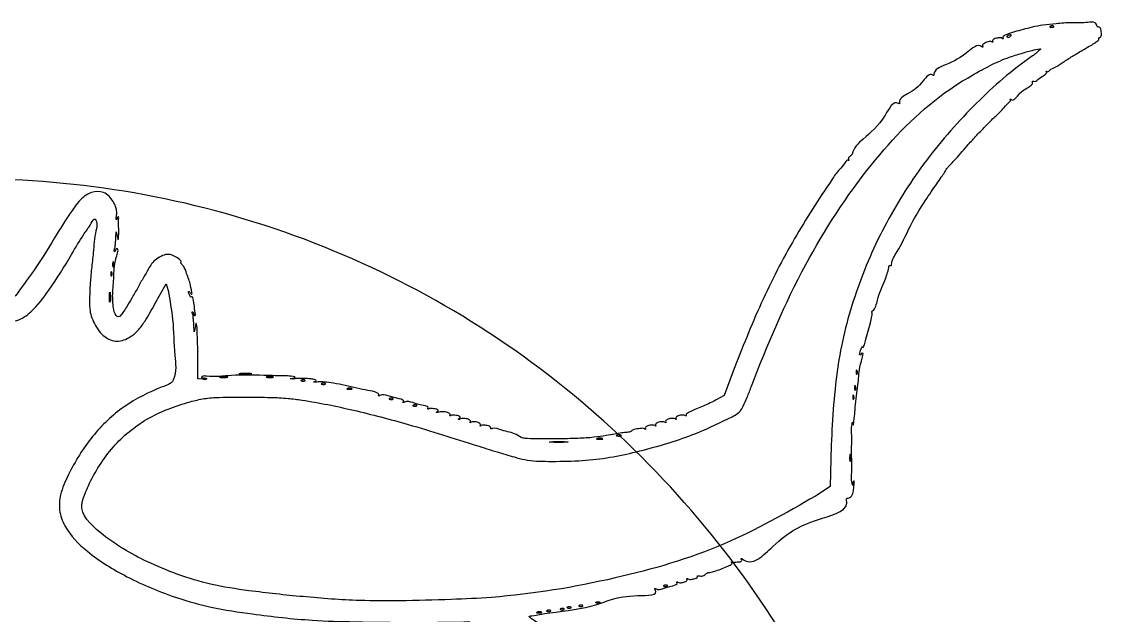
# Model space of a CAD drawing. Extents: x 50 to 278, y 42 to 276.
# Drawn here: x 164.3 to 278.3, y 212.8 to 275.5 of the extents above; entities that cross this region are included whole.
import ezdxf

# ---------------------------------------------------------------- set-up
doc = ezdxf.new("R2010")
doc.units = 0
doc.layers.get('0').update_dxf_attribs({"linetype": 'CONTINUOUS'})

msp = doc.modelspace()

# ---------------------------------------------------------------- linework, layer by layer
at = {"color": 7}
for p, q in [((273.127523, 275.066413), (273.127523, 275.066413)), ((268.693159, 274.125904), (268.693159, 274.125904)), ((271.797357, 272.643822), (271.797357, 272.643822)), ((174.260682, 252.755633), (174.284452, 253.307019)), ((174.284452, 253.307019), (174.416228, 252.689487)), ((173.963026, 250.139253), (173.963026, 250.139253)), ((173.76562, 249.101591), (173.76562, 249.101591)), ((178.380842, 245.688879), (179.573534, 247.809163)), ((179.573534, 247.809163), (179.760086, 247.119283)), ((173.608008, 246.944616), (173.608008, 246.944616)), ((173.650383, 246.823693), (173.649865, 246.823693)), ((182.51134, 242.725236), (182.485501, 243.430618)), ((182.643116, 243.342253), (182.51134, 242.725236)), ((182.911832, 237.787037), (182.911832, 239.550752)), ((187.986974, 238.384932), (187.986974, 238.384932)), ((239.420011, 238.580787), (238.487252, 236.023835)), ((252.460559, 238.696024), (252.460559, 238.696024)), ((183.448235, 237.752414), (182.911832, 237.787037)), ((185.660501, 238.030949), (185.660501, 238.030949)), ((190.51292, 238.030433), (190.51292, 238.030433)), ((194.074976, 237.677481), (194.074976, 237.677481)), ((196.221099, 237.324532), (196.221099, 237.324532)), ((198.918608, 236.794331), (198.918608, 236.794331)), ((238.487252, 236.023835), (237.616503, 235.542212)), ((252.102959, 236.050709), (252.102959, 236.050709)), ((252.299846, 237.08837), (252.299846, 237.08837)), ((203.375183, 235.737548), (203.375183, 235.737548)), ((205.878906, 235.032166), (205.878906, 235.032166)), ((225.367122, 231.504215), (225.367122, 231.504215)), ((227.356149, 231.856132), (227.356149, 231.856132)), ((221.077978, 231.154367), (221.077978, 231.154367)), ((221.861909, 231.126461), (221.861909, 231.125945)), ((249.770799, 230.777645), (249.65918, 226.414087)), ((251.771711, 229.790109), (251.771711, 229.790109)), ((249.65918, 226.414087), (248.120773, 225.38676)), ((232.349125, 215.984233), (232.349125, 215.984233)), ((220.008275, 213.339434), (220.008275, 213.339434)), ((221.439198, 213.515649), (221.439198, 213.515649)), ((222.154398, 213.692383), (222.154398, 213.692383)), ((223.406518, 213.868601), (223.406518, 213.868601)), ((225.19504, 214.221034), (225.19504, 214.221034)), ((225.340251, 214.173491), (225.340251, 214.172975)), ((218.949942, 213.162182), (218.949942, 213.162182))]:
    msp.add_line(p, q, dxfattribs=at)
for points, knots in [([(174.416228, 252.689487), (174.444784, 252.596147), (174.516287, 252.362426), (174.552989, 253.131041), (174.568834, 253.662898), (174.51057, 254.214585), (174.572095, 254.991944), (174.361699, 254.797485), (174.327296, 254.505108), (174.249097, 254.80355), (174.352931, 255.076434), (174.352652, 255.54537), (174.228541, 256.032395), (173.854065, 256.746594), (173.07678, 257.629152), (171.493757, 257.568331), (170.460201, 256.712434), (169.663081, 255.623704), (168.899695, 254.485808), (167.618962, 252.406762), (166.048438, 249.744131), (164.56501, 247.846868), (163.295968, 245.968305), (162.212001, 247.243012), (161.567007, 248.802239), (160.91529, 250.504614), (160.492564, 251.850383), (160.270604, 252.269469), (160.159891, 252.608909), (160.0157, 252.581544), (160.020944, 252.714322), (160.134428, 253.163611), (159.604174, 254.433897), (159.092926, 255.967514), (158.47597, 257.632809), (157.347807, 258.596082), (155.978103, 258.805471), (154.874485, 258.261121), (154.202342, 257.499952), (153.79812, 256.900208), (153.682193, 256.386763), (153.782321, 256.192652), (153.762153, 256.082313), (153.646964, 256.152019), (153.51338, 255.909218), (153.391413, 255.602468), (153.178842, 254.883665), (153.124793, 254.44515), (152.850268, 253.498893), (153.143817, 253.733184), (153.18606, 253.849286), (153.304108, 253.90161), (153.31566, 253.772157), (153.27698, 253.666354), (153.184901, 253.533957), (153.028968, 253.440262), (152.870286, 253.268395), (152.750903, 253.006692), (152.673307, 252.670929), (152.612752, 252.45987), (152.641513, 252.175584), (152.774744, 252.357038), (152.819454, 252.439481), (152.944718, 252.49452), (152.959448, 252.361437), (152.914092, 252.250781), (152.811914, 252.114111), (152.647736, 252.016725), (152.484069, 251.85319), (152.383193, 251.598473), (152.346955, 251.310834), (152.326252, 251.05203), (152.301359, 250.849479), (152.204043, 250.74237), (152.080548, 250.644605), (151.991532, 250.419923), (151.873315, 250.112012), (151.718353, 249.722385), (151.50726, 249.310508), (151.259742, 248.932313), (151.087367, 248.627467), (150.918225, 248.422693), (150.955869, 248.290609), (150.912851, 248.17667), (150.715739, 248.086266), (150.465398, 247.898419), (150.13473, 247.736028), (149.802671, 247.642414), (149.394229, 247.66532), (148.899955, 248.141974), (148.105797, 248.77167), (147.144889, 249.696216), (146.179469, 250.61183), (145.388067, 251.302391), (144.756579, 251.858772), (144.050179, 252.058741), (143.252288, 251.89457), (142.586381, 251.337461), (142.045659, 250.65654), (141.673018, 250.066012), (141.532558, 249.606751), (141.642418, 249.435223), (141.611639, 249.347607), (141.191259, 249.313382), (140.998787, 247.943452), (140.559241, 246.46099), (140.382529, 244.42113), (140.543865, 242.531369), (140.769498, 240.827823), (141.039495, 239.547369), (141.230761, 238.769055), (141.265632, 238.472205), (141.261205, 238.115447), (140.570669, 238.159842), (139.740433, 238.052266), (137.953998, 238.136931), (135.483029, 237.969222), (134.442336, 238.068434), (132.595521, 237.598359), (133.008871, 237.409923), (132.687483, 237.40611), (132.007441, 237.54659), (129.522981, 237.058147), (125.846433, 236.181797), (122.199711, 235.324736), (120.2662, 234.609067), (119.856603, 234.509466), (119.864814, 234.300637), (120.033832, 234.236791), (119.876009, 234.192819), (119.647513, 234.326053), (119.180922, 234.287628), (118.77889, 234.271239), (118.481401, 234.003701), (118.610763, 233.881411), (118.537872, 233.828033), (118.450367, 233.915671), (118.284207, 233.934477), (118.056008, 233.941035), (117.798094, 233.883974), (117.584922, 233.858924), (117.426998, 233.702166), (117.549031, 233.600519), (117.720291, 233.53766), (117.606785, 233.457095), (117.376377, 233.632973), (116.979907, 233.565536), (116.599352, 233.553047), (116.339331, 233.293763), (116.464713, 233.176073), (116.391575, 233.123136), (116.304354, 233.210879), (116.137824, 233.22943), (115.909542, 233.235769), (115.65159, 233.178558), (115.438285, 233.153645), (115.280789, 232.996652), (115.402885, 232.895196), (115.574161, 232.83228), (115.460668, 232.75171), (115.230242, 232.927507), (114.833198, 232.861426), (114.454147, 232.844928), (114.190507, 232.592403), (114.32198, 232.464966), (114.233024, 232.422511), (113.915936, 232.728326), (112.918466, 232.1245), (111.806991, 232.117662), (110.973195, 231.500841), (110.106408, 231.442983), (108.932327, 231.424808), (107.140958, 231.425892), (105.225249, 231.463197), (103.475543, 231.557085), (102.192676, 231.760983), (101.165863, 231.955196), (100.379931, 232.061115), (99.698922, 232.118358), (99.393647, 232.103387), (99.04123, 232.147305), (99.227242, 232.25116), (99.438197, 232.29383), (99.167908, 232.465029), (98.907255, 232.464208), (98.54091, 232.534945), (98.249474, 232.525274), (98.042518, 232.516171), (97.947926, 232.418798), (97.870133, 232.469397), (98.001787, 232.593757), (97.713525, 232.840418), (97.381937, 232.871914), (97.030845, 232.922736), (96.871219, 232.770474), (96.798278, 232.823468), (96.927404, 232.945336), (96.640837, 233.193789), (96.308475, 233.224491), (95.957534, 233.2757), (95.797889, 233.123422), (95.724957, 233.176424), (95.854064, 233.298244), (95.567488, 233.546635), (95.235058, 233.576882), (94.884378, 233.628489), (94.724638, 233.47578), (94.652081, 233.529011), (94.781425, 233.650574), (94.494404, 233.899022), (94.163946, 233.931574), (93.808411, 233.977204), (93.654426, 233.831666), (93.578363, 233.876324), (93.687355, 233.981423), (93.421004, 234.175029), (93.102536, 234.356638), (92.492405, 234.612303), (91.806153, 234.891925), (91.108376, 235.210135), (90.443234, 235.553151), (89.757925, 235.909596), (89.256922, 236.881762), (88.432234, 239.408991), (86.788476, 243.450169), (84.382287, 248.683459), (82.047167, 252.82779), (80.044196, 256.459673), (78.639703, 257.604056), (77.956431, 259.754117), (77.540176, 259.396277), (77.485438, 259.457172), (77.694692, 259.67902), (77.13367, 260.247398), (76.808359, 260.759406), (76.39223, 261.349384), (76.111178, 261.329965), (76.058358, 261.394863), (76.432944, 261.789828), (74.85288, 262.928326), (74.224192, 263.580001), (73.353029, 265.423461), (72.884631, 265.038118), (72.837811, 265.105243), (73.348257, 265.680202), (70.717014, 266.956442), (69.661466, 268.19033), (68.260582, 269.925779), (67.539867, 269.831511), (67.472273, 269.892516), (67.443542, 270.26933), (66.35768, 270.709461), (65.243473, 271.631826), (63.965919, 272.332482), (63.099856, 272.735002), (62.726293, 272.839034), (62.456156, 272.912617), (62.355805, 272.807521), (62.27936, 272.852563), (62.412392, 272.990772), (62.116873, 273.263138), (61.798147, 273.373071), (61.433725, 273.483178), (61.27576, 273.332846), (61.208119, 273.388829), (61.334689, 273.507511), (61.049954, 273.758418), (60.715687, 273.786516), (60.367857, 273.841497), (60.204745, 273.685213), (60.13426, 273.742931), (60.295957, 273.898345), (59.615236, 274.256625), (58.769555, 274.471762), (57.324842, 274.890432), (55.886123, 275.166184), (54.495979, 275.31396), (53.21156, 275.382507), (52.170266, 275.417593), (51.516295, 275.440475), (51.145066, 275.440529), (50.988619, 275.440552)], [0, 0, 0, 0, 0.210344, 0.526695, 1.379539, 2.249313, 2.623222, 2.753594, 2.986631, 3.068036, 3.463738, 3.945651, 4.409586, 4.9676, 6.371051, 7.628519, 9.275965, 10.218737, 11.68963, 13.373144, 17.600527, 20.491864, 21.751558, 22.643206, 24.500614, 27.228344, 28.036447, 28.60619, 28.822916, 28.876348, 28.962892, 29.112867, 30.415909, 32.616093, 34.238877, 35.596807, 36.861905, 38.163822, 39.100202, 39.872036, 40.378124, 40.498551, 40.56029, 40.626143, 40.786078, 41.192892, 41.77657, 42.821119, 43.257041, 43.46024, 43.607374, 43.671072, 43.754047, 43.88536, 44.04459, 44.212543, 44.428916, 44.732685, 45.073442, 45.41621, 45.528234, 45.673197, 45.829242, 45.898317, 45.983978, 46.118407, 46.288136, 46.471981, 46.690103, 46.967932, 47.275235, 47.554695, 47.759459, 47.858257, 47.98005, 48.227995, 48.556986, 48.981319, 49.480016, 49.947931, 50.32095, 50.570695, 50.656887, 50.709273, 50.921562, 51.257638, 51.669501, 52.010487, 52.28836, 52.850051, 53.962337, 55.388557, 56.82332, 57.957387, 58.547212, 59.328037, 60.058959, 60.899314, 61.874723, 62.640859, 63.063039, 63.154324, 63.220396, 63.297486, 64.299122, 66.362702, 68.585539, 70.177288, 72.091798, 73.715714, 74.128823, 74.463875, 74.656679, 75.061782, 76.042182, 77.491625, 80.353982, 82.559153, 83.144391, 83.258661, 83.390613, 83.736299, 85.898546, 90.072739, 95.819696, 96.419075, 96.721043, 96.84649, 96.964648, 97.018224, 97.21394, 97.78511, 98.294716, 98.546339, 98.631493, 98.668679, 98.762543, 98.933077, 99.173831, 99.442181, 99.717591, 99.832278, 99.983931, 100.126735, 100.161123, 100.337228, 100.848328, 101.31405, 101.552979, 101.638013, 101.675051, 101.768968, 101.939599, 102.1806, 102.449101, 102.724385, 102.838914, 102.990662, 103.133462, 103.16785, 103.343952, 103.8552, 104.321099, 104.559972, 104.647102, 104.686455, 104.794633, 105.804157, 107.440663, 108.279208, 108.738599, 110.010212, 111.821783, 114.102118, 115.764045, 117.068088, 118.003377, 118.878596, 119.506196, 119.906296, 120.063602, 120.185377, 120.371781, 120.492936, 120.888343, 121.256946, 121.571091, 121.770772, 121.868969, 121.906555, 121.992448, 122.241369, 122.703334, 123.121793, 123.215651, 123.252839, 123.337999, 123.587035, 124.049071, 124.46751, 124.561381, 124.598561, 124.68372, 124.932642, 125.394608, 125.813069, 125.906804, 125.943796, 126.029011, 126.278046, 126.740081, 127.158522, 127.251125, 127.288325, 127.367283, 127.553506, 128.006076, 128.65812, 129.443828, 130.264133, 130.942576, 131.709154, 132.506295, 134.112096, 139.750536, 145.555646, 151.268765, 154.419328, 157.132079, 158.302312, 158.383061, 158.418142, 158.501518, 159.109713, 160.138348, 160.800485, 160.886774, 160.937843, 161.004324, 162.267197, 164.571541, 165.85545, 165.93283, 165.968322, 166.05467, 167.872118, 171.197951, 173.130031, 173.209233, 173.283987, 173.37151, 174.300446, 176.178217, 178.033283, 178.582811, 179.012921, 179.243222, 179.33705, 179.374576, 179.453766, 179.743521, 180.240412, 180.645715, 180.735126, 180.771814, 180.856255, 181.105289, 181.567326, 181.98577, 182.080232, 182.117235, 182.206148, 182.554308, 183.629892, 185.550194, 186.706928, 188.089871, 189.721191, 190.570556, 191.214855, 191.684161, 191.684161, 191.684161, 191.684161]), ([(234.856465, 103.663956), (234.833512, 103.490053), (234.776927, 103.061315), (234.771628, 104.385755), (234.836242, 105.85387), (234.626012, 109.766036), (235.07475, 111.160429), (234.497172, 113.702752), (234.41449, 112.935112), (234.426268, 114.282022), (234.469438, 115.502967), (234.320506, 119.416671), (234.648943, 120.657716), (234.153247, 123.340283), (234.052035, 122.593634), (234.070296, 123.86039), (234.109503, 125.058356), (233.920001, 128.81592), (234.370723, 130.129111), (233.775259, 132.577598), (233.70591, 131.79827), (233.704908, 133.037068), (233.763697, 134.24187), (233.561494, 137.986639), (234.006809, 139.297713), (233.423373, 141.734104), (233.338796, 140.977354), (233.352402, 142.361821), (233.367093, 143.088582), (233.386223, 145.044222), (233.368411, 146.867818), (233.288074, 148.976364), (233.283257, 150.006532), (233.128627, 151.539175), (233.086608, 150.797572), (232.974584, 150.217227), (233.000163, 151.47594), (233.006757, 152.289499), (233.029097, 154.203683), (233.01186, 156.043727), (232.92362, 158.155782), (232.939668, 159.211891), (232.756007, 160.749172), (232.752233, 159.922661), (232.578544, 159.307348), (232.683108, 161.071517), (232.640414, 162.102899), (232.718672, 164.247193), (232.646903, 166.033799), (232.279179, 167.96344), (231.849065, 170.04909), (231.289542, 171.80191), (231.045958, 172.902853), (230.696375, 173.116471), (230.608837, 173.247022), (230.571479, 173.351706), (230.583379, 173.480678), (230.700996, 173.428229), (230.746542, 173.310999), (231.054713, 173.03881), (230.632967, 174.192647), (230.538279, 174.71485), (230.238388, 175.66796), (230.031848, 176.082859), (229.918824, 176.42709), (229.771524, 176.395456), (229.77509, 176.534195), (229.808798, 176.659474), (229.819821, 176.863609), (229.752182, 177.071309), (229.621323, 177.244258), (229.498633, 177.378488), (229.413913, 177.510957), (229.580535, 178.084183), (228.599829, 179.614492), (227.751773, 182.215659), (226.211032, 185.188052), (224.887704, 187.770996), (224.182131, 188.985658), (223.709747, 189.71429), (223.514503, 189.592356), (223.477202, 189.682895), (223.723533, 190.178895), (222.436977, 191.462942), (221.570643, 192.614443), (221.084963, 194.378249), (220.419853, 194.304706), (220.40295, 194.424532), (220.516744, 194.522219), (220.728592, 194.610745), (221.096553, 194.578892), (221.55171, 194.48477), (222.107758, 194.394575), (222.657968, 194.365665), (223.216037, 194.373391), (223.478476, 194.44012), (223.848156, 194.413061), (223.421539, 194.322921), (224.766059, 193.789827), (225.902297, 194.244308), (228.853371, 193.873483), (231.057071, 194.302028), (232.445319, 193.90774), (232.853912, 194.271064), (232.766552, 194.394028), (232.885046, 194.425784), (232.994528, 194.366), (233.240133, 194.322432), (233.30303, 194.717876), (233.32866, 194.977419), (233.211307, 195.282133), (233.357626, 195.368784), (233.431448, 195.185549), (233.490326, 195.030697), (233.653506, 195.06491), (233.604143, 195.244135), (233.603149, 195.384706), (233.536619, 195.511797), (233.435147, 195.552825), (233.343364, 195.554298), (233.299355, 195.637517), (233.4189, 195.83418), (233.190275, 196.303234), (232.951063, 196.638677), (232.612966, 197.140411), (232.423245, 196.959341), (232.377342, 197.045756), (232.644241, 197.305462), (231.940254, 198.093162), (231.575734, 198.769132), (231.165368, 199.5989), (230.828843, 199.609497), (230.785715, 199.677416), (230.938678, 199.946663), (230.291742, 200.602389), (229.922022, 200.950711), (229.408117, 202.00635), (229.18251, 201.701742), (229.145459, 201.764127), (229.573822, 202.212453), (227.803362, 203.470114), (227.02693, 204.427592), (226.233002, 206.154638), (225.625, 205.976097), (225.603757, 206.051659), (225.888616, 206.42677), (224.137986, 207.370728), (223.176782, 208.778948), (221.52825, 210.076377), (220.394026, 210.912502), (219.688947, 211.40354), (219.030145, 211.838557), (218.448262, 212.208561), (218.14509, 212.436172), (217.763915, 212.701796), (218.461341, 212.762114), (219.008219, 212.909974), (221.390659, 213.21887), (225.237973, 213.667338), (227.322362, 215.044615), (231.71021, 214.838771), (231.111967, 215.605118), (231.209301, 215.633623), (231.441728, 215.407628), (232.218631, 215.682911), (232.678595, 215.83115), (233.64735, 216.071955), (233.441276, 216.302213), (233.515923, 216.346376), (233.670876, 216.201101), (234.02537, 216.246564), (234.356272, 216.279286), (234.643043, 216.527486), (234.5139, 216.649343), (234.586833, 216.702373), (234.742823, 216.553077), (235.088579, 216.608246), (235.435319, 216.638762), (235.694042, 216.817743), (235.656177, 216.971186), (235.795854, 216.973295), (235.923201, 216.938756), (236.129285, 216.928527), (236.33945, 216.994679), (236.515384, 217.123797), (236.650872, 217.244957), (236.776126, 217.333783), (236.929011, 217.300007), (237.203841, 217.359286), (237.665302, 217.512163), (238.273929, 217.717918), (238.841438, 218.011948), (239.211924, 218.100056), (239.384882, 218.368268), (239.191399, 218.385116), (239.307238, 218.467859), (239.565457, 218.389335), (239.884559, 218.446686), (240.309994, 218.440479), (240.343106, 218.666254), (240.234554, 218.757172), (240.314656, 218.822592), (241.398006, 217.809445), (244.683641, 221.335772), (247.096859, 222.609555), (251.782199, 223.913638), (251.370356, 225.10734), (251.470107, 225.174126), (251.669568, 225.166028), (251.989508, 225.415349), (252.174577, 226.015139), (252.145729, 226.355956), (252.245368, 227.064711), (252.023625, 226.842025), (252.096475, 226.310508), (251.860203, 227.159951), (252.015083, 228.070907), (251.883203, 229.836691), (251.98748, 231.677326), (251.879599, 232.477265), (252.037496, 233.359643), (252.110824, 232.693357), (252.240715, 233.692484), (252.25823, 234.197546), (252.379716, 235.431635), (252.488751, 236.495545), (252.746066, 238.018912), (252.63816, 238.853735), (253.291531, 240.603269), (252.907136, 240.43018), (252.765994, 240.133731), (252.786888, 240.659876), (252.915357, 240.864767), (252.968452, 241.102694), (253.110353, 241.199817), (253.094667, 240.960464), (253.322034, 241.441197), (253.387557, 241.808256), (253.677667, 242.739368), (253.905451, 243.599545), (254.01617, 244.2775), (254.137003, 244.682318), (254.056571, 244.832899), (254.079486, 244.917563), (254.49007, 245.158673), (254.66341, 246.49881), (255.34712, 247.888186), (255.802727, 249.127778), (255.865003, 249.667573), (255.923762, 249.772484), (256.011944, 249.760924), (256.080067, 249.724949), (256.14716, 249.785673), (256.168035, 250.340778), (257.046909, 251.581879), (257.92019, 253.592405), (258.931032, 255.387412), (259.739689, 256.640924), (260.312338, 257.501078), (260.885365, 258.318802), (261.358137, 258.999548), (261.68388, 259.461429), (261.833306, 259.743623), (261.924323, 259.931506), (262.103254, 260.116696), (262.395425, 260.432949), (262.851354, 260.920499), (263.45034, 261.598462), (264.183156, 262.451902), (265.057858, 263.425549), (266.045996, 264.452126), (267.003647, 265.419196), (267.891903, 266.215011), (268.297864, 266.813172), (268.75591, 267.131659), (268.66569, 267.302528), (268.722036, 267.346234), (268.945251, 267.05251), (269.691606, 268.006744), (270.197148, 268.367168), (271.138319, 268.872349), (271.015071, 269.19905), (271.072653, 269.243965), (271.262364, 269.106601), (271.732188, 269.508454), (272.022185, 269.720868), (272.64693, 270.114499), (272.475294, 270.244184), (272.495429, 270.288036), (272.617166, 270.153278), (272.937844, 270.534566), (273.5146, 270.69694), (274.321582, 271.286838), (275.249468, 271.851353), (276.170168, 272.422212), (276.948149, 272.864515), (277.547864, 273.213654), (277.862533, 273.444427), (278.089695, 273.655921), (278.010132, 273.767525), (278.064521, 273.849385), (278.16543, 273.842946), (278.28387, 273.941595), (278.305391, 274.161233), (278.305066, 274.428836), (278.25385, 274.688507), (278.177064, 274.909538), (278.023617, 274.96365), (277.896117, 274.955482), (277.803331, 275.064424), (277.807882, 275.238928), (277.50359, 275.534957), (276.526155, 275.351681), (275.194956, 275.426501), (273.596621, 275.308334), (272.20276, 275.168003), (270.761172, 274.890082), (269.315586, 274.471968), (268.470505, 274.256087), (267.789165, 273.898051), (267.951219, 273.742434), (267.880483, 273.685198), (267.717838, 273.84156), (267.369571, 273.786492), (267.035455, 273.758424), (266.750683, 273.507502), (266.877295, 273.388825), (266.809644, 273.33285), (266.651687, 273.483177), (266.287164, 273.373021), (265.968635, 273.262391), (265.672857, 272.990847), (265.806048, 272.851787), (265.729619, 272.808225), (265.24129, 273.24249), (263.721692, 271.821917), (262.427184, 271.168867), (260.598864, 270.459984), (260.624158, 269.867721), (260.563084, 269.806552), (260.171714, 270.140574), (259.146639, 268.731923), (258.320563, 268.089234), (256.87158, 267.376982), (257.025102, 266.872212), (256.953602, 266.831975), (256.340578, 267.247124), (255.086256, 264.692093), (253.590347, 263.548626), (252.098322, 262.1498), (251.963645, 261.429213), (251.870433, 261.351275), (251.753534, 261.279083), (251.633591, 261.192207), (251.577559, 261.06175), (251.5963, 260.947255), (251.670235, 260.876294), (251.616944, 260.806868), (251.44931, 260.967537), (251.110555, 260.343948), (250.556497, 259.867272), (248.659107, 257.060435), (245.780499, 252.611084), (242.256668, 245.781861), (240.368925, 240.989679), (239.420011, 238.580787)], [0, 0, 0, 0, 0.370436, 0.913266, 2.324557, 6.555917, 10.045015, 10.556513, 10.805201, 11.352347, 12.57204, 16.635924, 20.102184, 20.690378, 20.916176, 21.439967, 22.594506, 26.564698, 29.935243, 30.429834, 30.699219, 31.191257, 32.333655, 36.305817, 39.674932, 40.169573, 40.412208, 40.975882, 42.218764, 44.044354, 46.135532, 48.040116, 49.883326, 50.407943, 50.992566, 51.235075, 51.799001, 53.042014, 54.867469, 56.958398, 58.862853, 60.755523, 61.24195, 61.924888, 62.101911, 62.925762, 64.565836, 67.036765, 68.60096, 70.0559, 72.899614, 74.909154, 75.800775, 75.96289, 76.118401, 76.248716, 76.331769, 76.395332, 76.542387, 76.754542, 77.264367, 78.563257, 79.376549, 79.948685, 80.165765, 80.222437, 80.311836, 80.467111, 80.668683, 80.893204, 81.113437, 81.307764, 81.454628, 81.544053, 83.03222, 86.33089, 90.032456, 93.113897, 94.580228, 94.98675, 95.057032, 95.111134, 95.216053, 96.679872, 99.222621, 100.676037, 100.783947, 100.845169, 100.977706, 101.191043, 101.533852, 102.049043, 102.601612, 103.207343, 103.739874, 104.151399, 104.277099, 104.45088, 104.776357, 106.67459, 109.788478, 112.572983, 113.632555, 113.811771, 113.890042, 113.954319, 114.086237, 114.298726, 114.539592, 115.050787, 115.252952, 115.306057, 115.48638, 115.676446, 115.732068, 115.912581, 116.069939, 116.199439, 116.303411, 116.387865, 116.454447, 116.540439, 117.027574, 117.748232, 118.164494, 118.253894, 118.292844, 118.400104, 119.194943, 120.544067, 121.359078, 121.434545, 121.491801, 121.563039, 122.283992, 123.506426, 124.165648, 124.235654, 124.260055, 124.343612, 125.797011, 128.366459, 129.827646, 129.887574, 129.932591, 130.016251, 131.215243, 133.772711, 136.301212, 137.115827, 138.035568, 138.861759, 139.521718, 140.0058, 140.211464, 140.523047, 141.32209, 142.437663, 147.353833, 151.892485, 153.833395, 153.91612, 153.958224, 154.074225, 154.813861, 155.889267, 156.432586, 156.511145, 156.548233, 156.640681, 157.059121, 157.521156, 157.770191, 157.855351, 157.892539, 157.986404, 158.391808, 158.864837, 159.103472, 159.16288, 159.252421, 159.40897, 159.613349, 159.840416, 160.061721, 160.256268, 160.401906, 160.484013, 160.708899, 161.232499, 161.946031, 162.649822, 163.077033, 163.20118, 163.312099, 163.357363, 163.522498, 164.104961, 164.40283, 164.563766, 164.66775, 164.706413, 164.816794, 168.306337, 174.327118, 177.546435, 177.626, 177.713253, 177.844351, 178.227568, 178.809877, 179.529122, 179.868724, 179.92433, 180.374377, 180.583491, 181.788293, 183.734994, 185.681494, 186.885783, 187.093262, 187.387633, 187.719453, 188.742535, 189.853038, 191.064622, 192.115587, 194.185803, 195.019999, 195.13619, 195.365366, 195.610486, 196.089556, 196.285111, 196.350508, 196.468565, 196.623104, 197.248203, 198.214417, 199.230178, 199.985425, 200.32022, 200.403191, 200.477683, 200.555403, 201.782869, 204.015298, 205.454801, 205.595063, 205.689971, 205.763543, 205.836103, 205.900835, 205.991019, 207.463557, 210.244006, 212.659321, 213.608112, 214.721491, 215.758774, 216.60293, 217.209984, 217.449898, 217.561183, 217.833887, 218.211971, 218.858167, 219.833519, 220.927013, 222.231854, 223.762399, 225.188403, 226.357636, 227.21547, 227.582184, 227.654906, 227.687419, 227.754309, 228.517383, 229.900978, 230.704481, 230.772571, 230.814628, 230.882859, 231.379797, 232.185831, 232.628807, 232.68417, 232.700145, 232.746912, 233.04436, 233.763081, 234.751417, 235.90808, 237.067449, 237.978946, 238.622839, 239.083853, 239.278791, 239.363131, 239.431407, 239.521534, 239.643612, 239.850498, 240.149781, 240.450912, 240.659466, 240.793345, 240.907318, 241.026201, 241.168692, 241.411529, 242.158356, 243.893547, 245.537619, 246.925053, 248.084164, 250.004494, 251.080154, 251.428412, 251.5172, 251.554051, 251.648561, 252.067029, 252.529065, 252.778092, 252.862545, 252.899229, 252.988639, 253.393949, 253.890944, 254.180816, 254.259895, 254.297292, 254.391186, 255.968162, 258.673685, 260.259129, 260.350597, 260.404497, 260.468715, 261.649166, 263.807625, 265.050604, 265.122659, 265.171211, 265.252224, 267.136619, 270.580714, 272.542663, 272.613672, 272.732394, 272.884781, 273.035484, 273.166017, 273.285446, 273.375492, 273.412182, 273.4955, 273.878052, 274.832061, 276.167355, 283.516199, 291.210112, 298.986681, 298.986681, 298.986681, 298.986681]), ([(273.127523, 275.066413), (273.1473, 275.064928), (273.1845, 275.062135), (273.233286, 275.045257), (273.280388, 275.022835), (273.292005, 274.943059), (273.162708, 274.927847), (273.042455, 274.92935), (272.919753, 274.912382), (272.81745, 274.995283), (272.929211, 275.031835), (272.993047, 275.054179), (273.06211, 275.066182), (273.106102, 275.066338), (273.127523, 275.066413)], [0, 0, 0, 0, 0.059078, 0.111124, 0.155773, 0.208148, 0.298819, 0.456833, 0.610455, 0.663326, 0.759462, 0.82884, 0.896926, 0.961546, 0.961546, 0.961546, 0.961546]), ([(268.693159, 274.125904), (268.716574, 274.129929), (268.754652, 274.136475), (268.794338, 274.081358), (268.748827, 274.00889), (268.686386, 273.936975), (268.585344, 273.872856), (268.47402, 273.845671), (268.284417, 273.854401), (268.39859, 274.048334), (268.524884, 274.071997), (268.627175, 274.110199), (268.66132, 274.120099), (268.683064, 274.124064), (268.693159, 274.125904)], [0, 0, 0, 0, 0.065203, 0.106038, 0.171561, 0.289122, 0.407015, 0.509695, 0.668853, 0.768814, 1.02007, 1.060298, 1.095803, 1.12657, 1.12657, 1.12657, 1.12657]), ([(248.120773, 225.38676), (244.964737, 223.578232), (238.307421, 219.763337), (226.638467, 216.416996), (216.904615, 214.788168), (209.272844, 214.424082), (204.630061, 214.315782), (199.406397, 214.304006), (194.094713, 214.729008), (188.837039, 215.282237), (183.248433, 216.137354), (177.749506, 218.183742), (173.292705, 220.741273), (170.390301, 223.510977), (170.773215, 225.072043), (171.016385, 225.711691), (171.877446, 227.69982), (173.729869, 230.675017), (177.497843, 233.800527), (180.995802, 235.086675), (183.602174, 235.733471), (185.58771, 235.850443), (187.918422, 235.836561), (190.336255, 235.828314), (192.308827, 235.746967), (195.241867, 235.353913), (199.489763, 234.475499), (205.636705, 232.869463), (210.657274, 231.263398), (214.38425, 230.078687), (216.07862, 229.583891), (217.85909, 229.093189), (220.153335, 229.036853), (223.036333, 229.077728), (226.031123, 229.36357), (228.90174, 229.974605), (231.702449, 230.700089), (234.383218, 231.562949), (236.824684, 232.530708), (238.670893, 233.493913), (240.081463, 234.104538), (240.557132, 235.017575), (240.948603, 235.887444), (242.865904, 241.003939), (246.525349, 249.603136), (253.357118, 260.136551), (259.441634, 266.500407), (263.951901, 269.464466), (266.149195, 270.698521), (268.0826, 271.614247), (269.674956, 272.104949), (270.823575, 272.454818), (271.529642, 272.591861), (271.797357, 272.643822)], [0, 0, 0, 0, 10.877248, 22.944376, 36.153786, 40.411232, 45.853395, 50.088358, 56.073449, 61.829407, 65.935787, 73.06606, 78.891291, 82.445187, 82.887487, 83.625825, 84.505884, 89.381698, 93.981284, 98.911417, 100.421995, 102.022768, 104.856031, 107.419538, 109.275912, 110.772867, 116.291046, 122.276365, 129.825651, 132.102216, 134.005755, 135.125401, 137.62823, 140.831175, 143.794401, 146.628903, 149.628238, 152.467298, 155.087331, 157.448551, 158.84339, 159.438612, 160.471474, 161.724053, 175.800578, 188.424136, 199.244736, 201.849475, 204.591158, 206.804943, 208.246813, 209.585696, 210.403392, 210.403392, 210.403392, 210.403392]), ([(271.797357, 272.643822), (271.813877, 272.644236), (271.840744, 272.644909), (271.876949, 272.646015), (271.929109, 272.579437), (271.664423, 272.423212), (271.464165, 272.191669), (268.955099, 270.473882), (264.973925, 266.979052), (259.708799, 261.021262), (255.414197, 254.300526), (252.229228, 247.048837), (250.216706, 239.103366), (249.923896, 233.636177), (249.770799, 230.777645)], [0, 0, 0, 0, 0.050865, 0.082717, 0.098954, 0.285622, 0.687492, 1.222004, 8.971096, 17.016866, 24.805322, 32.850153, 40.671714, 49.242473, 49.242473, 49.242473, 49.242473]), ([(258.992058, 158.898198), (257.797262, 147.206735), (255.42477, 123.99113), (237.018101, 93.311351), (210.067624, 70.50174), (176.694533, 58.404283), (141.28192, 58.404283), (107.955571, 70.50174), (80.818465, 93.311351), (63.105225, 123.99113), (56.920648, 158.898198), (63.105225, 193.805267), (80.818465, 224.485046), (107.955571, 247.294657), (141.28192, 259.392114), (176.694533, 259.392114), (210.067624, 247.294657), (237.018101, 224.485046), (255.42477, 193.805267), (257.797262, 170.589662), (258.992058, 158.898198)], [0, 0, 0, 0, 34.896412, 69.293401, 104.189813, 139.086225, 173.483215, 208.379627, 243.276039, 277.673028, 312.56944, 347.465852, 381.862841, 416.759253, 451.655665, 486.052655, 520.949067, 555.845479, 590.242468, 625.13888, 625.13888, 625.13888, 625.13888]), ([(156.295886, 256.146639), (156.328611, 256.12763), (156.431551, 256.067837), (156.52565, 255.81758), (156.753704, 255.35701), (157.070177, 254.429705), (157.557037, 253.049952), (158.446509, 250.314123), (159.495319, 247.26595), (161.238172, 244.125612), (163.76493, 243.654791), (165.67583, 245.079475), (167.504759, 247.541372), (169.208508, 250.247623), (170.693597, 252.853452), (171.399769, 253.776572), (172.018844, 254.816745), (172.356349, 254.118987), (171.985404, 252.994215), (171.917765, 251.290542), (171.665198, 249.408706), (171.538631, 247.848129), (171.474322, 246.446677), (171.458766, 245.339494), (171.613216, 244.370493), (172.119267, 243.344655), (172.855668, 242.188337), (174.400719, 241.552736), (175.672291, 242.08687), (176.643851, 242.865258), (177.485116, 244.084449), (178.033663, 245.067009), (178.380842, 245.688879)], [0, 0, 0, 0, 0.111469, 0.350641, 0.757632, 1.680429, 3.26328, 5.164082, 10.278385, 13.151724, 15.278019, 17.006465, 19.984327, 24.449626, 26.869828, 28.357344, 28.937753, 29.201255, 30.212976, 32.520933, 34.23897, 35.923803, 37.212258, 38.448423, 39.243601, 40.123037, 41.866923, 43.245694, 44.720206, 45.734353, 46.976016, 49.116776, 49.116776, 49.116776, 49.116776]), ([(182.485501, 243.430618), (182.479317, 243.569053), (182.466988, 243.845057), (182.411261, 244.230504), (182.410803, 244.552919), (182.262166, 244.773714), (182.391798, 244.921726), (182.456035, 244.64337), (182.496255, 244.412622), (182.690034, 244.513287), (182.549968, 244.93742), (182.582053, 245.498347), (182.44726, 245.971979), (182.359274, 246.469368), (182.112518, 246.366349), (182.036582, 246.702374), (181.901485, 246.849516), (181.952207, 247.033855), (182.049226, 246.956603), (182.118715, 246.873272), (182.162765, 246.705664), (182.321503, 246.727136), (182.199329, 247.249646), (182.110022, 247.910537), (181.711624, 248.909823), (181.457345, 249.664028), (181.185061, 249.890969), (181.104911, 249.996196), (181.175501, 250.172863), (180.883312, 250.497707), (180.448757, 250.74078), (179.819775, 251.000845), (179.150218, 250.801991), (178.527508, 250.46148), (178.024427, 249.96122), (177.628004, 249.265991), (177.132004, 248.432345), (176.560378, 247.392356), (175.968667, 246.343748), (175.458138, 245.468054), (175.034987, 244.833964), (174.783427, 244.461999), (174.477618, 244.265401), (174.095912, 244.60916), (173.961795, 245.47038), (173.857371, 246.822776), (174.12589, 248.738337), (173.977461, 249.854671), (174.647378, 251.615011), (174.170165, 251.466225), (174.172569, 251.114206), (174.041493, 251.35594), (174.18298, 251.610608), (174.190973, 251.996967), (174.240019, 252.378303), (174.254121, 252.635821), (174.260682, 252.755633)], [0, 0, 0, 0, 0.416498, 0.830388, 1.152889, 1.419143, 1.453429, 1.678071, 1.920179, 1.9735, 2.250811, 2.965708, 3.744161, 3.967389, 4.07655, 4.376377, 4.68577, 4.74352, 4.813215, 4.95284, 5.141207, 5.192664, 5.362622, 6.328945, 7.634455, 8.445763, 8.604086, 8.721681, 8.797215, 9.13265, 9.806409, 10.404743, 11.068074, 11.806373, 12.536691, 13.155405, 14.201393, 15.448875, 16.71518, 17.810563, 18.498753, 18.97898, 19.202422, 19.444096, 20.300083, 21.772628, 23.591291, 25.650289, 26.578321, 26.708477, 26.984323, 27.034595, 27.401714, 27.779953, 28.193624, 28.553541, 28.553541, 28.553541, 28.553541]), ([(173.963026, 250.139253), (173.966943, 250.136745), (173.976673, 250.130516), (173.987625, 250.112031), (174.01486, 250.053716), (174.037917, 249.943889), (174.031846, 249.789627), (174.024885, 249.67974), (173.942797, 249.563637), (173.906121, 249.735088), (173.904802, 249.850413), (173.91604, 249.998509), (173.915313, 250.104982), (173.952439, 250.131648), (173.963026, 250.139253)], [0, 0, 0, 0, 0.013808, 0.034293, 0.062773, 0.207821, 0.366169, 0.511215, 0.579338, 0.664814, 0.857008, 1.010966, 1.105833, 1.14368, 1.14368, 1.14368, 1.14368]), ([(173.76562, 249.101591), (173.771742, 249.09842), (173.787907, 249.090045), (173.805169, 249.058838), (173.835956, 248.994316), (173.861455, 248.891838), (173.855289, 248.778685), (173.832145, 248.678923), (173.733825, 248.661549), (173.718173, 248.790093), (173.710104, 248.895901), (173.723897, 249.003372), (173.728809, 249.078308), (173.756768, 249.095992), (173.76562, 249.101591)], [0, 0, 0, 0, 0.020356, 0.053757, 0.102604, 0.237731, 0.359251, 0.454244, 0.507121, 0.596803, 0.752663, 0.859953, 0.925424, 0.955757, 0.955757, 0.955757, 0.955757]), ([(179.760086, 247.119283), (179.951413, 246.087973), (180.373757, 243.811405), (180.361615, 240.711009), (180.703696, 238.389076), (180.171746, 237.383024), (179.718415, 237.136158), (177.960984, 236.486356), (174.990368, 234.998206), (171.585652, 231.751883), (169.563536, 228.411638), (168.366813, 225.757027), (168.188896, 223.846478), (169.030148, 221.614155), (171.505363, 219.111127), (175.608823, 216.628061), (180.066864, 214.761414), (184.542753, 213.524636), (189.311901, 212.824066), (194.366434, 212.236363), (200.2014, 212.079168), (205.763707, 212.008825), (209.829289, 212.074242), (211.669252, 212.103848)], [0, 0, 0, 0, 3.130062, 6.909463, 9.445139, 9.775682, 10.231079, 10.936183, 15.44753, 20.033568, 24.855445, 27.08859, 28.715374, 30.461844, 34.054112, 39.018362, 44.809843, 48.490606, 52.92104, 59.253465, 63.745159, 70.4224, 75.942608, 75.942608, 75.942608, 75.942608]), ([(173.649865, 246.823693), (173.661774, 246.724668), (173.686229, 246.521331), (173.670438, 246.2146), (173.685232, 246.020261), (173.587831, 245.796651), (173.579834, 246.186677), (173.569032, 246.368611), (173.577768, 246.663948), (173.580424, 246.835087), (173.601362, 246.918228), (173.608008, 246.944616)], [0, 0, 0, 0, 0.300885, 0.617832, 0.884896, 0.971753, 1.148864, 1.539078, 1.801072, 1.97597, 2.057289, 2.057289, 2.057289, 2.057289]), ([(173.608008, 246.944616), (173.612681, 246.944666), (173.632499, 246.94488), (173.635279, 246.884022), (173.644388, 246.847638), (173.650383, 246.823693)], [0, 0, 0, 0, 0.013039, 0.055292, 0.136632, 0.136632, 0.136632, 0.136632]), ([(182.911832, 239.550752), (182.909079, 239.908484), (182.903471, 240.637117), (182.888398, 241.648181), (182.829521, 242.637799), (182.852666, 243.145659), (182.722085, 243.764543), (182.672253, 243.498061), (182.643116, 243.342253)], [0, 0, 0, 0, 1.069592, 2.178557, 3.08709, 3.877866, 4.094654, 4.399854, 4.399854, 4.399854, 4.399854]), ([(187.986974, 238.384932), (187.922629, 238.384579), (187.79588, 238.383884), (187.601564, 238.371981), (187.460245, 238.364385), (187.194511, 238.312995), (187.628246, 238.279129), (187.927546, 238.282375), (188.212224, 238.289731), (188.687643, 238.296792), (188.476151, 238.36775), (188.349752, 238.36975), (188.17139, 238.38391), (188.050054, 238.384583), (187.986974, 238.384932)], [0, 0, 0, 0, 0.194907, 0.383934, 0.557076, 0.708877, 0.88623, 1.346703, 1.820348, 2.031883, 2.137501, 2.288908, 2.46493, 2.655525, 2.655525, 2.655525, 2.655525]), ([(252.460559, 238.696024), (252.466639, 238.692852), (252.482707, 238.684468), (252.499675, 238.653205), (252.530334, 238.588711), (252.55596, 238.486294), (252.550107, 238.373155), (252.527039, 238.273292), (252.428649, 238.255983), (252.412612, 238.384416), (252.40451, 238.490348), (252.418343, 238.59784), (252.423605, 238.672794), (252.451661, 238.69043), (252.460559, 238.696024)], [0, 0, 0, 0, 0.020242, 0.053498, 0.102288, 0.237445, 0.358958, 0.453889, 0.506894, 0.59667, 0.752538, 0.859842, 0.92538, 0.955819, 0.955819, 0.955819, 0.955819]), ([(237.616503, 235.542212), (237.416336, 235.438424), (236.973894, 235.209016), (236.278939, 234.891633), (235.592844, 234.611625), (234.982929, 234.356217), (234.664425, 234.174856), (234.398068, 233.981393), (234.507035, 233.876314), (234.43097, 233.83166), (234.276997, 233.977218), (233.92145, 233.931565), (233.590992, 233.899031), (233.303976, 233.65057), (233.433315, 233.529021), (233.360768, 233.47578), (233.201014, 233.628487), (232.850348, 233.576878), (232.517912, 233.546634), (232.231341, 233.298246), (232.360445, 233.176422), (232.287506, 233.123425), (232.127873, 233.275703), (231.776896, 233.224455), (231.444647, 233.193896), (231.157866, 232.945172), (231.287199, 232.823635), (231.214644, 232.770401), (231.054909, 232.923078), (230.703974, 232.871727), (230.372388, 232.839771), (230.084109, 232.593722), (230.215728, 232.468612), (230.137422, 232.419162), (229.959582, 232.591443), (229.517078, 232.494656), (229.05528, 232.484231), (228.716373, 232.332219), (228.626924, 232.155738), (228.422074, 232.147848), (228.117195, 232.110584), (227.586106, 232.060983), (226.866153, 231.940717), (225.883767, 231.751482), (224.603505, 231.557732), (222.855234, 231.463449), (220.939584, 231.426619), (219.15163, 231.422629), (217.978168, 231.443695), (217.117959, 231.489282), (216.318508, 232.092686), (215.224788, 232.20694), (214.26614, 232.638128), (213.92061, 232.474416), (213.808111, 232.493395), (213.888429, 232.638204), (213.606483, 232.834687), (213.273493, 232.867347), (212.924039, 232.920683), (212.766979, 232.770459), (212.69404, 232.823477), (212.823179, 232.945322), (212.536618, 233.193823), (212.204185, 233.224306), (211.853489, 233.276096), (211.693705, 233.123321), (211.621193, 233.176621), (211.746534, 233.294069), (211.486337, 233.553567), (211.105618, 233.565561), (210.709073, 233.632994), (210.478617, 233.457102), (210.365111, 233.537659), (210.536485, 233.600588), (210.658451, 233.702164), (210.501141, 233.859449), (210.287703, 233.884543), (210.029717, 233.941451), (209.801446, 233.934818), (209.634931, 233.916251), (209.547695, 233.828532), (209.474571, 233.881424), (209.60415, 234.003825), (209.30679, 234.271253), (208.903325, 234.286618), (208.441174, 234.329354), (208.204008, 234.188857), (208.050583, 234.23895), (208.212976, 234.319366), (208.332134, 234.409152), (208.172794, 234.56468), (207.962229, 234.589521), (207.704227, 234.646106), (207.47668, 234.640323), (207.309725, 234.619822), (207.224313, 234.535952), (207.150181, 234.582516), (207.363315, 234.819594), (206.312135, 235.04316), (205.781988, 235.20205), (204.926885, 235.467827), (204.600766, 235.233497), (204.464225, 235.294193), (204.884384, 235.459453), (203.638071, 235.843487), (203.222261, 235.873642), (202.319909, 236.213458), (202.049643, 235.95029), (201.958593, 235.989568), (202.0925, 236.122559), (201.565586, 236.487825), (200.473779, 236.548937), (198.857439, 237.025011), (197.321087, 237.306345), (196.388859, 237.438914), (195.672554, 237.470417), (195.38186, 237.398554), (195.07429, 237.412693), (195.272241, 237.511752), (195.479185, 237.580289), (195.168205, 237.745459), (194.858207, 237.748543), (194.3395, 237.819661), (193.816716, 237.818508), (193.267401, 237.811094), (192.96576, 237.736698), (192.611274, 237.781232), (192.95312, 237.847815), (193.28566, 237.936353), (192.697104, 238.072024), (191.79586, 238.087757), (189.443435, 238.149674), (186.730801, 238.224439), (184.520254, 237.94244), (183.482519, 238.104712), (183.202301, 237.926336), (183.547888, 237.85131), (183.882718, 237.842579), (183.725073, 237.644996), (183.579296, 237.70156), (183.448235, 237.752414)], [0, 0, 0, 0, 0.676851, 1.496091, 2.281411, 2.933394, 3.385839, 3.571954, 3.650919, 3.688116, 3.780717, 4.199162, 4.661199, 4.910234, 4.995442, 5.032432, 5.12617, 5.544629, 6.006595, 6.255516, 6.340672, 6.377859, 6.471721, 6.890164, 7.352198, 7.601232, 7.68644, 7.723433, 7.81717, 8.235616, 8.69765, 8.946684, 9.032408, 9.070056, 9.168423, 9.659012, 10.305453, 10.613511, 10.686821, 10.870794, 11.146397, 11.653888, 12.444189, 13.346949, 14.651249, 16.326575, 18.592393, 20.404502, 21.677501, 22.13857, 22.944897, 24.527885, 25.542991, 25.667316, 25.731162, 25.796904, 26.038264, 26.507411, 26.917019, 27.010889, 27.048071, 27.133234, 27.382267, 27.844298, 28.262747, 28.356496, 28.393478, 28.478694, 28.717569, 29.18347, 29.694716, 29.870819, 29.905204, 30.048004, 30.199845, 30.31457, 30.589892, 30.858357, 31.099356, 31.269995, 31.363919, 31.400953, 31.485994, 31.737552, 32.246916, 32.817948, 33.018456, 33.069939, 33.197276, 33.345393, 33.459404, 33.732842, 34.00117, 34.241923, 34.412436, 34.505152, 34.542504, 34.622402, 35.188283, 36.350141, 37.232533, 37.419773, 37.459663, 37.596359, 38.132446, 39.365335, 40.226311, 40.335526, 40.375278, 40.461115, 40.70446, 41.75797, 44.209327, 45.46428, 46.456712, 47.100278, 47.454602, 47.57854, 47.709722, 47.900683, 48.040028, 48.479287, 48.970708, 49.546719, 50.085287, 50.53638, 50.644447, 50.879983, 51.140809, 51.364218, 52.114448, 54.454242, 57.88407, 60.5223, 60.969729, 61.062646, 61.335108, 61.634348, 61.673377, 62.020965, 62.020965, 62.020965, 62.020965]), ([(185.660501, 238.030949), (185.702476, 238.030449), (185.782863, 238.029493), (185.898373, 238.014033), (185.985434, 238.010613), (186.110169, 237.93257), (185.797858, 237.928394), (185.601296, 237.919823), (185.396153, 237.914703), (185.117861, 237.957324), (185.300642, 238.007932), (185.399923, 238.017853), (185.531674, 238.029963), (185.617311, 238.030618), (185.660501, 238.030949)], [0, 0, 0, 0, 0.126455, 0.242173, 0.340863, 0.411673, 0.559618, 0.87753, 1.182749, 1.298173, 1.410834, 1.530534, 1.659034, 1.789779, 1.789779, 1.789779, 1.789779]), ([(190.51292, 238.030433), (190.550145, 238.029939), (190.622732, 238.028975), (190.730775, 238.015041), (190.813193, 238.00674), (190.947021, 237.943802), (190.690384, 237.91595), (190.512872, 237.916391), (190.335372, 237.916041), (190.078432, 237.943676), (190.212183, 238.00681), (190.294722, 238.015027), (190.402935, 238.028975), (190.475649, 238.029939), (190.51292, 238.030433)], [0, 0, 0, 0, 0.112417, 0.219202, 0.315114, 0.397741, 0.513695, 0.786246, 1.058913, 1.175113, 1.257622, 1.353668, 1.4607, 1.573251, 1.573251, 1.573251, 1.573251]), ([(194.074976, 237.677481), (194.094755, 237.675996), (194.131958, 237.673204), (194.180743, 237.656318), (194.22781, 237.633936), (194.239461, 237.554238), (194.110055, 237.539414), (193.990003, 237.541008), (193.867359, 237.523811), (193.76534, 237.606598), (193.877178, 237.642814), (193.940846, 237.665247), (194.009735, 237.677253), (194.053601, 237.677406), (194.074976, 237.677481)], [0, 0, 0, 0, 0.059083, 0.111131, 0.15578, 0.208021, 0.298605, 0.456611, 0.610084, 0.6626, 0.758781, 0.828018, 0.895863, 0.960345, 0.960345, 0.960345, 0.960345]), ([(196.221099, 237.324532), (196.240877, 237.323048), (196.27808, 237.320255), (196.326867, 237.303372), (196.373932, 237.280986), (196.385588, 237.201287), (196.256177, 237.186465), (196.136126, 237.188059), (196.013483, 237.170861), (195.911463, 237.253649), (196.023301, 237.289863), (196.08697, 237.312294), (196.155858, 237.324302), (196.199723, 237.324457), (196.221099, 237.324532)], [0, 0, 0, 0, 0.059083, 0.111131, 0.155781, 0.208024, 0.298611, 0.456616, 0.610087, 0.662605, 0.758785, 0.828023, 0.895868, 0.960349, 0.960349, 0.960349, 0.960349]), ([(198.918608, 236.794331), (198.945319, 236.793732), (198.997603, 236.79256), (199.074538, 236.778228), (199.137885, 236.765841), (199.228065, 236.702111), (199.05318, 236.667369), (198.918659, 236.669755), (198.784124, 236.667266), (198.609532, 236.702246), (198.699809, 236.765764), (198.763016, 236.778236), (198.839786, 236.792564), (198.891942, 236.793733), (198.918608, 236.794331)], [0, 0, 0, 0, 0.080472, 0.157514, 0.227856, 0.295954, 0.38247, 0.577486, 0.772379, 0.858658, 0.926853, 0.99707, 1.073865, 1.154203, 1.154203, 1.154203, 1.154203]), ([(252.102959, 236.050709), (252.109038, 236.047536), (252.125107, 236.039151), (252.142075, 236.007888), (252.172733, 235.943394), (252.198374, 235.84098), (252.19251, 235.727839), (252.169436, 235.627974), (252.071037, 235.610664), (252.054976, 235.739095), (252.04692, 235.845035), (252.060737, 235.952525), (252.066004, 236.027479), (252.09406, 236.045115), (252.102959, 236.050709)], [0, 0, 0, 0, 0.020243, 0.053501, 0.102289, 0.237447, 0.358958, 0.453892, 0.506911, 0.596693, 0.752559, 0.859864, 0.925401, 0.955841, 0.955841, 0.955841, 0.955841]), ([(252.299846, 237.08837), (252.303763, 237.085862), (252.313493, 237.079632), (252.324446, 237.061147), (252.351678, 237.002831), (252.374741, 236.893003), (252.36865, 236.738746), (252.36175, 236.628902), (252.279625, 236.512869), (252.24357, 236.684759), (252.242113, 236.799939), (252.253354, 236.947933), (252.252291, 237.05426), (252.289305, 237.08081), (252.299846, 237.08837)], [0, 0, 0, 0, 0.013809, 0.034294, 0.062775, 0.207823, 0.366172, 0.511215, 0.579152, 0.664764, 0.857086, 1.010912, 1.105484, 1.143136, 1.143136, 1.143136, 1.143136]), ([(203.375183, 235.737548), (203.394962, 235.736064), (203.432165, 235.733271), (203.480951, 235.716388), (203.528017, 235.694003), (203.53967, 235.614304), (203.410261, 235.599482), (203.290209, 235.601074), (203.167564, 235.583879), (203.065545, 235.666672), (203.177388, 235.702879), (203.241056, 235.725315), (203.309944, 235.73732), (203.353809, 235.737473), (203.375183, 235.737548)], [0, 0, 0, 0, 0.059083, 0.111131, 0.155781, 0.208023, 0.29861, 0.456613, 0.61009, 0.662606, 0.758789, 0.828027, 0.895871, 0.960351, 0.960351, 0.960351, 0.960351]), ([(205.878906, 235.032166), (205.89873, 235.030676), (205.936058, 235.027871), (205.984993, 235.011019), (206.032336, 234.988653), (206.043686, 234.908673), (205.914258, 234.893665), (205.79398, 234.895135), (205.671123, 234.878016), (205.569304, 234.961192), (205.681045, 234.997497), (205.74479, 235.019928), (205.813664, 235.031937), (205.857531, 235.032091), (205.878906, 235.032166)], [0, 0, 0, 0, 0.059216, 0.111501, 0.15626, 0.208634, 0.299542, 0.457684, 0.611174, 0.663865, 0.760119, 0.829356, 0.8972, 0.96168, 0.96168, 0.96168, 0.96168]), ([(225.367122, 231.504215), (225.398558, 231.503451), (225.458505, 231.501995), (225.542174, 231.485759), (225.611225, 231.478591), (225.687704, 231.396643), (225.462004, 231.391647), (225.305425, 231.384718), (225.146023, 231.377102), (224.948234, 231.429743), (225.089907, 231.478218), (225.169053, 231.490965), (225.269471, 231.503372), (225.334536, 231.503934), (225.367122, 231.504215)], [0, 0, 0, 0, 0.094347, 0.17992, 0.252578, 0.309903, 0.427251, 0.667475, 0.894833, 0.97998, 1.075479, 1.169013, 1.267241, 1.365792, 1.365792, 1.365792, 1.365792]), ([(227.356149, 231.856132), (227.38286, 231.855533), (227.435143, 231.854361), (227.512078, 231.840029), (227.575426, 231.827643), (227.665605, 231.763912), (227.490723, 231.729174), (227.356149, 231.731516), (227.221577, 231.729175), (227.046696, 231.763925), (227.136875, 231.827643), (227.200219, 231.840028), (227.277155, 231.854361), (227.329438, 231.855533), (227.356149, 231.856132)], [0, 0, 0, 0, 0.080471, 0.157512, 0.227856, 0.295954, 0.382469, 0.577486, 0.772499, 0.859017, 0.927103, 0.997451, 1.074491, 1.154962, 1.154962, 1.154962, 1.154962]), ([(221.861909, 231.125945), (221.934693, 231.113546), (222.144873, 231.07774), (221.445674, 231.062288), (221.01429, 231.059771), (220.574659, 231.057535), (219.908964, 231.085262), (220.298454, 231.13559), (220.504309, 231.141854), (220.792889, 231.153299), (220.981754, 231.154006), (221.077978, 231.154367)], [0, 0, 0, 0, 0.163137, 0.471092, 1.178462, 1.872236, 2.14458, 2.357224, 2.611439, 2.892109, 3.183638, 3.183638, 3.183638, 3.183638]), ([(221.077978, 231.154367), (221.173576, 231.153712), (221.358058, 231.152448), (221.619544, 231.14425), (221.785054, 231.132102), (221.861909, 231.126461)], [0, 0, 0, 0, 0.286804, 0.55346, 0.784626, 0.784626, 0.784626, 0.784626]), ([(251.771711, 229.790109), (251.775282, 229.78642), (251.784908, 229.776473), (251.793714, 229.751037), (251.819306, 229.667392), (251.83956, 229.515422), (251.831824, 229.298927), (251.832843, 229.157021), (251.750234, 228.982476), (251.721254, 229.235603), (251.717367, 229.381994), (251.732196, 229.595126), (251.72365, 229.733995), (251.762168, 229.778968), (251.771711, 229.790109)], [0, 0, 0, 0, 0.015272, 0.041171, 0.078924, 0.279011, 0.500898, 0.700984, 0.782849, 0.897722, 1.166678, 1.382137, 1.513309, 1.556509, 1.556509, 1.556509, 1.556509]), ([(232.349125, 215.984233), (232.368904, 215.982748), (232.406107, 215.979956), (232.454894, 215.963074), (232.501959, 215.940686), (232.513608, 215.860986), (232.384203, 215.846165), (232.26415, 215.84776), (232.141508, 215.830562), (232.039485, 215.913351), (232.151329, 215.949561), (232.214997, 215.971997), (232.283885, 215.984002), (232.32775, 215.984157), (232.349125, 215.984233)], [0, 0, 0, 0, 0.059084, 0.111131, 0.155781, 0.208026, 0.298612, 0.456614, 0.610087, 0.662605, 0.758788, 0.828025, 0.895869, 0.96035, 0.96035, 0.96035, 0.96035]), ([(220.008275, 213.339434), (220.028055, 213.337949), (220.065258, 213.335155), (220.114044, 213.31827), (220.161109, 213.295886), (220.172761, 213.216186), (220.043353, 213.201367), (219.923301, 213.202961), (219.800658, 213.185763), (219.698638, 213.268554), (219.81048, 213.304763), (219.874149, 213.327196), (219.943036, 213.339203), (219.986901, 213.339358), (220.008275, 213.339434)], [0, 0, 0, 0, 0.059084, 0.111132, 0.155781, 0.208023, 0.29861, 0.456612, 0.610087, 0.662604, 0.758786, 0.828024, 0.895868, 0.960347, 0.960347, 0.960347, 0.960347]), ([(221.439198, 213.515649), (221.458976, 213.514164), (221.496179, 213.511372), (221.544964, 213.494487), (221.592032, 213.472105), (221.603678, 213.392406), (221.474277, 213.377583), (221.354223, 213.379174), (221.231585, 213.361982), (221.129559, 213.444764), (221.241399, 213.480983), (221.305069, 213.503413), (221.373957, 213.515421), (221.417822, 213.515574), (221.439198, 213.515649)], [0, 0, 0, 0, 0.059082, 0.11113, 0.15578, 0.20802, 0.298604, 0.456608, 0.610078, 0.662597, 0.758779, 0.828017, 0.895861, 0.960343, 0.960343, 0.960343, 0.960343]), ([(222.154398, 213.692383), (222.174222, 213.690894), (222.211549, 213.68809), (222.260484, 213.671238), (222.307831, 213.648868), (222.319179, 213.568878), (222.189749, 213.553878), (222.06947, 213.555357), (221.946613, 213.538233), (221.844791, 213.621411), (221.956536, 213.657711), (222.02028, 213.680147), (222.089155, 213.692153), (222.133022, 213.692308), (222.154398, 213.692383)], [0, 0, 0, 0, 0.059215, 0.111498, 0.156261, 0.208648, 0.299552, 0.457694, 0.611187, 0.663878, 0.760134, 0.829369, 0.897215, 0.961696, 0.961696, 0.961696, 0.961696]), ([(223.406518, 213.868601), (223.426297, 213.867116), (223.463499, 213.864322), (223.512286, 213.847439), (223.559354, 213.82505), (223.571008, 213.745341), (223.441595, 213.730528), (223.321545, 213.732131), (223.198899, 213.714924), (223.096879, 213.797714), (223.20872, 213.83393), (223.27239, 213.856365), (223.341277, 213.86837), (223.385143, 213.868525), (223.406518, 213.868601)], [0, 0, 0, 0, 0.059083, 0.11113, 0.155782, 0.208038, 0.298621, 0.456626, 0.610099, 0.662616, 0.758801, 0.828038, 0.895882, 0.960363, 0.960363, 0.960363, 0.960363]), ([(225.340251, 214.172975), (225.346348, 214.15385), (225.363016, 214.101564), (225.228029, 214.080705), (225.110751, 214.0853), (224.987372, 214.067307), (224.885419, 214.150167), (224.997241, 214.186358), (225.060913, 214.2088), (225.1298, 214.220804), (225.173665, 214.220958), (225.19504, 214.221034)], [0, 0, 0, 0, 0.052242, 0.14283, 0.300834, 0.454305, 0.506822, 0.603005, 0.672241, 0.740086, 0.804567, 0.804567, 0.804567, 0.804567]), ([(225.19504, 214.221034), (225.214637, 214.219387), (225.251476, 214.216293), (225.302453, 214.202059), (225.328312, 214.182514), (225.340251, 214.173491)], [0, 0, 0, 0, 0.059068, 0.11104, 0.155614, 0.155614, 0.155614, 0.155614]), ([(218.949942, 213.162182), (218.976653, 213.161583), (219.028936, 213.160411), (219.105871, 213.146076), (219.16922, 213.133695), (219.259392, 213.06996), (219.084512, 213.035221), (218.949992, 213.037605), (218.815458, 213.035117), (218.640861, 213.070098), (218.731143, 213.133613), (218.79435, 213.146086), (218.871119, 213.160414), (218.923276, 213.161584), (218.949942, 213.162182)], [0, 0, 0, 0, 0.080471, 0.157512, 0.227859, 0.295951, 0.382466, 0.577478, 0.772371, 0.858654, 0.926851, 0.997067, 1.073863, 1.1542, 1.1542, 1.1542, 1.1542])]:
    msp.add_open_spline(points, degree=3, knots=knots, dxfattribs=at)

doc.saveas('drawing.dxf')
